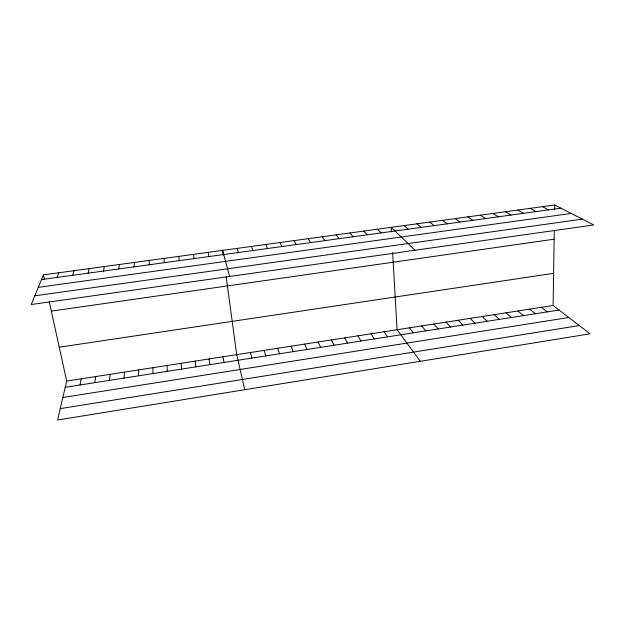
<?xml version="1.0" encoding="UTF-8"?>
<svg xmlns="http://www.w3.org/2000/svg" width="625" height="625" viewBox="0 0 625 625"><rect width="100%" height="100%" fill="white"/><g stroke="black" fill="none" stroke-linecap="round" stroke-linejoin="round"><path stroke-width="0.94" d="M152.914 373.578L152.953 367.68M49.312 301.93L66.688 381.086L57.602 420L590.086 333.812L553.102 305.484L554.289 230.727M554.617 209.797L554.695 205L43.375 274.875L31.25 304.523L593.75 224.961L554.695 205M149.172 264.781L149.273 260.406M138.484 375.836L138.75 369.883M134.023 266.867L134.383 262.438M123.984 378.102L124.484 372.102M109.406 380.383L110.141 374.336M118.805 268.953L119.414 264.484M94.758 382.68L95.727 376.57M103.492 271.062L104.359 266.547M80.031 384.984L81.242 378.828M88.109 273.172L89.234 268.609M72.641 275.297L74.031 270.688M57.086 277.438L58.742 272.781M60.258 408.617L579.328 325.57M62.852 397.508L568.789 317.5M65.234 387.297L559.047 310.039M66.688 381.086L553.102 305.484M59.25 347.211L553.609 273.336M51.328 311.117L554.156 239.188M38.273 287.352L571.219 213.445M34.812 295.812L582.352 219.141M41.445 279.586L560.953 208.195M542.461 206.672L548.539 209.898M530.18 208.352L536.07 211.617M517.828 210.039L523.547 213.336M505.43 211.734L510.961 215.062M492.969 213.438L498.32 216.805M480.453 215.148L485.617 218.547M467.875 216.867L472.852 220.305M455.242 218.594L460.023 222.062M442.547 220.328L447.141 223.836M541.414 307.297L547.195 311.891M429.797 222.07L434.195 225.617M529.68 309.125L535.297 313.75M416.984 223.82L421.188 227.398M517.891 310.953L523.344 315.625M506.055 312.797L511.336 317.5M404.109 225.578L408.117 229.195M494.156 314.648L499.281 319.383M415.016 250.242L391.18 227.344L391.438 231.859M482.211 316.5L487.164 321.281M470.219 318.367L474.992 323.188M377.516 229.211L381.109 232.906M458.164 320.242L462.773 325.102M363.781 231.086L367.164 234.828M446.062 322.117L450.492 327.023M433.898 324.008L438.156 328.953M349.984 232.977L353.148 236.75M421.688 325.906L425.766 330.891M409.422 327.812L413.32 332.836M336.109 234.875L339.062 238.688M420.289 361.297L397.094 329.734L392.641 252.633M322.172 236.773L324.898 240.633M384.078 331.758L387.602 336.859M371 333.789L374.328 338.938M308.164 238.688L310.664 242.586M357.859 335.828L360.992 341.023M294.086 240.617L296.359 244.555M344.656 337.883L347.594 343.117M331.383 339.945L334.125 345.227M279.93 242.547L281.984 246.531M318.055 342.016L320.594 347.344M265.711 244.492L267.531 248.516M304.656 344.102L306.992 349.469M291.203 346.188L293.328 351.609M251.414 246.445L253 250.516M277.68 348.297L279.602 353.758M237.047 248.414L238.398 252.523M264.086 350.406L265.797 355.914M250.43 352.531L251.93 358.086M229.625 276.461L222.602 250.383L223.227 254.992M244.758 389.711L236.711 354.664L226.195 276.914M43.375 274.875L44.406 279.578M208.086 252.367L208.969 256.562M222.922 356.805L223.992 362.461M193.5 254.359L194.133 258.602M209.063 358.961L209.914 364.656M195.141 361.125L195.773 366.875M178.836 256.367L179.227 260.656M181.148 363.297L181.555 369.094M164.094 258.383L164.242 262.711M167.086 365.484L167.273 371.336"/></g></svg>
